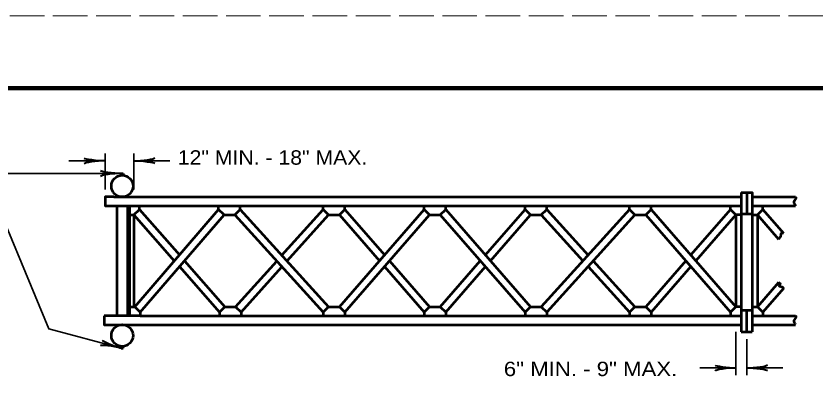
# Model space of a CAD drawing. Extents: x -1 to 679, y -1 to 440.
# Drawn here: x 137.9 to 248.7, y 388.4 to 439.5 of the extents above; entities that cross this region are included whole.
import ezdxf

# ---------------------------------------------------------------- set-up
doc = ezdxf.new("R2010")
doc.units = 0
doc.header["$LTSCALE"] = 0.8
doc.linetypes.add('LONG_DASHED', pattern=[7.5, 6, -1.5])
doc.layers.add('1', color=7, linetype='Continuous', lineweight=53)
doc.layers.add('61', color=7, linetype='Continuous', lineweight=35)

msp = doc.modelspace()

# ---------------------------------------------------------------- linework, layer by layer
at = {"layer": '1', "lineweight": 35}
for p, q in [((150.2249, 415.3901), (150.2249, 420.3901)), ((154.2376, 415.3901), (154.2376, 420.3901)), ((145.2249, 419.3901), (150.2249, 419.3901)), ((154.2376, 419.3901), (159.2376, 419.3901)), ((237.7249, 395.6401), (237.7249, 389.6401)), ((239.2249, 394.6401), (239.2249, 389.6401)), ((237.7249, 390.6401), (232.7249, 390.6401)), ((239.2249, 390.6401), (244.2249, 390.6401))]:
    msp.add_line(p, q, dxfattribs=at)
at = {"layer": '1'}
for p, q in [((152.4884, 417.6501), (152.7384, 417.6501)), ((152.4884, 417.3949), (152.4884, 417.6501)), ((152.7384, 417.6501), (152.7384, 417.3949)), ((238.4749, 415.0151), (238.4749, 395.6401)), ((239.2249, 415.0151), (239.2249, 412.0151)), ((151.4707, 414.3901), (238.4749, 414.3901)), ((239.9749, 414.3901), (245.9749, 414.3901)), ((151.8634, 413.1401), (151.8634, 397.8901)), ((153.3634, 413.1401), (153.3634, 397.8901)), ((153.6134, 413.1401), (153.6134, 397.8901)), ((154.2376, 411.8901), (154.9876, 412.6401)), ((154.3407, 399.1401), (165.9876, 412.6401)), ((154.9876, 412.6401), (154.9876, 413.1401)), ((154.9876, 413.1401), (194.4812, 413.1401)), ((154.9876, 412.6401), (160.5358, 406.3209)), ((165.9876, 412.6401), (165.9876, 413.1401)), ((166.7376, 411.8901), (165.9876, 412.6401)), ((168.2376, 411.8901), (168.9876, 412.6401)), ((168.9876, 412.6401), (168.9876, 413.1401)), ((168.9876, 412.6401), (181.2312, 399.1401)), ((174.7587, 406.2767), (180.4812, 412.6401)), ((180.4812, 412.6401), (180.4812, 413.1401)), ((181.2312, 411.8901), (180.4812, 412.6401)), ((182.7312, 399.1401), (194.4812, 412.6401)), ((182.7312, 411.8901), (183.4812, 412.6401)), ((183.4812, 412.6401), (183.4812, 413.1401)), ((183.4812, 412.6401), (188.9812, 406.3209)), ((194.4812, 412.6401), (194.4812, 413.1401)), ((195.2312, 411.8901), (194.4812, 412.6401)), ((196.7312, 411.8901), (197.4812, 412.6401)), ((197.4812, 412.6401), (197.4812, 413.1401)), ((197.4812, 412.6401), (209.2312, 399.1401)), ((202.9812, 406.3209), (208.4812, 412.6401)), ((208.4812, 412.6401), (208.4812, 413.1401)), ((209.2312, 411.8901), (208.4812, 412.6401)), ((210.7312, 411.8901), (211.4812, 412.6401)), ((222.9749, 412.6401), (210.7312, 399.1401)), ((211.4812, 412.6401), (211.4812, 413.1401)), ((211.4812, 412.6401), (217.2281, 406.3036)), ((222.9749, 412.6401), (222.9749, 413.1401)), ((223.7249, 411.8901), (222.9749, 412.6401)), ((225.2249, 411.8901), (225.9749, 412.6401)), ((225.9749, 412.6401), (225.9749, 413.1401)), ((225.9749, 412.6401), (237.7249, 399.1401)), ((236.9749, 412.6401), (231.4749, 406.3209)), ((236.9749, 412.6401), (236.9749, 413.1401)), ((237.7249, 411.8901), (236.9749, 412.6401)), ((239.9749, 413.1401), (245.9749, 413.1401)), ((240.7249, 411.8901), (241.4749, 412.6401)), ((241.4749, 412.6401), (241.4749, 413.1401)), ((241.4749, 412.6401), (244.3489, 409.3381)), ((153.6134, 411.8901), (154.2376, 411.8901)), ((154.2376, 411.8901), (159.8377, 405.5118)), ((154.2376, 411.8901), (154.2376, 399.1401)), ((155.0907, 398.3901), (166.7376, 411.8901)), ((168.2376, 411.8901), (180.4812, 398.3901)), ((175.4739, 405.4882), (181.2312, 411.8901)), ((182.7312, 411.8901), (188.2798, 405.5151)), ((183.4812, 398.3901), (195.2312, 411.8901)), ((196.7312, 411.8901), (208.4812, 398.3901)), ((203.6827, 405.5151), (209.2312, 411.8901)), ((210.7312, 411.8901), (216.513, 405.5151)), ((223.7249, 411.8901), (211.4812, 398.3901)), ((225.2249, 411.8901), (236.9749, 398.3901)), ((237.7249, 411.8901), (232.1762, 405.5151)), ((238.4749, 411.8901), (237.7249, 411.8901)), ((237.7249, 411.8901), (237.7249, 399.1401)), ((238.4749, 412.0151), (239.9749, 412.0151)), ((239.9749, 411.8901), (240.7249, 411.8901)), ((240.7249, 411.8901), (240.7249, 399.1401)), ((240.7249, 411.8901), (243.6476, 408.5322)), ((160.5424, 404.7092), (166.0907, 398.3901)), ((161.2405, 405.5183), (166.8407, 399.1401)), ((168.3407, 399.1401), (174.0467, 405.4849)), ((169.0907, 398.3901), (174.7619, 404.6963)), ((188.9812, 404.7092), (194.4812, 398.3901)), ((189.6827, 405.5151), (195.2312, 399.1401)), ((196.7312, 399.1401), (202.2799, 405.5151)), ((197.4812, 398.3901), (202.9812, 404.7092)), ((217.2281, 404.7266), (222.9749, 398.3901)), ((217.9432, 405.5151), (223.7249, 399.1401)), ((230.7736, 405.5151), (225.2249, 399.1401)), ((231.4749, 404.7092), (225.9749, 398.3901)), ((243.6474, 402.4977), (240.7249, 399.1401)), ((244.3487, 401.6919), (241.4749, 398.3901)), ((153.6134, 399.1401), (154.3407, 399.1401)), ((154.3407, 399.1401), (155.0907, 398.3901)), ((166.8407, 399.1401), (166.0907, 398.3901)), ((166.8407, 399.1401), (168.3407, 399.1401)), ((168.3407, 399.1401), (169.0907, 398.3901)), ((181.2312, 399.1401), (180.4812, 398.3901)), ((181.2312, 399.1401), (182.7312, 399.1401)), ((182.7312, 399.1401), (183.4812, 398.3901)), ((195.2312, 399.1401), (194.4812, 398.3901)), ((195.2312, 399.1401), (196.7312, 399.1401)), ((196.7312, 399.1401), (197.4812, 398.3901)), ((209.2312, 399.1401), (208.4812, 398.3901)), ((209.2312, 399.1401), (210.7312, 399.1401)), ((210.7312, 399.1401), (211.4812, 398.3901)), ((223.7249, 399.1401), (222.9749, 398.3901)), ((223.7249, 399.1401), (225.2249, 399.1401)), ((225.2249, 399.1401), (225.9749, 398.3901)), ((237.7249, 399.1401), (236.9749, 398.3901)), ((238.4749, 399.1401), (237.7249, 399.1401)), ((239.9749, 399.1401), (240.7249, 399.1401)), ((240.7249, 399.1401), (241.4749, 398.3901)), ((151.8634, 397.8901), (150.1134, 397.8901)), ((155.0907, 398.3901), (155.0907, 397.8901)), ((155.0907, 397.8901), (194.4812, 397.8901)), ((166.0907, 398.3901), (166.0907, 397.8901)), ((169.0907, 398.3901), (169.0907, 397.8901)), ((180.4812, 398.3901), (180.4812, 397.8901)), ((183.4812, 398.3901), (183.4812, 397.8901)), ((194.4812, 398.3901), (194.4812, 397.8901)), ((197.4812, 398.3901), (197.4812, 397.8901)), ((208.4812, 398.3901), (208.4812, 397.8901)), ((211.4812, 398.3901), (211.4812, 397.8901)), ((222.9749, 398.3901), (222.9749, 397.8901)), ((225.9749, 398.3901), (225.9749, 397.8901)), ((236.9749, 398.3901), (236.9749, 397.8901)), ((238.4749, 398.6401), (239.9749, 398.6401)), ((239.2249, 395.6401), (239.2249, 398.6401)), ((239.9749, 397.8901), (245.9749, 397.8901)), ((241.4749, 398.3901), (241.4749, 397.8901)), ((151.3508, 396.6401), (238.4749, 396.6401)), ((238.4749, 395.6401), (239.9749, 395.6401)), ((239.9749, 396.6401), (245.9749, 396.6401)), ((152.4884, 393.6301), (152.4884, 393.3801)), ((152.7384, 393.3801), (152.7384, 393.6301)), ((152.4884, 393.3801), (152.7384, 393.3801))]:
    msp.add_line(p, q, dxfattribs=at)
at = {"layer": '1', "lineweight": 35}
msp.add_lwpolyline([(152.4884, 417.6501), (133.4647, 417.6501), (142.4337, 396.0687), (152.4884, 393.3801)], dxfattribs=at)
at = {"layer": '1'}
for points in [[(238.4749, 415.0151), (239.9749, 415.0151), (239.9749, 395.6401)], [(151.4707, 414.3901), (150.2249, 414.3901), (150.2249, 413.1401), (154.9876, 413.1401)], [(194.4812, 413.1401), (197.4812, 413.1401), (236.9749, 413.1401), (238.4749, 413.1401)], [(166.7376, 411.8901), (167.4876, 411.8901), (168.2376, 411.8901)], [(181.2312, 411.8901), (181.9812, 411.8901), (182.7312, 411.8901)], [(195.2312, 411.8901), (195.9812, 411.8901), (196.7312, 411.8901)], [(209.2312, 411.8901), (209.9812, 411.8901), (210.7312, 411.8901)], [(223.7249, 411.8901), (224.4749, 411.8901), (225.2249, 411.8901)], [(150.1134, 397.8901), (150.1134, 396.6401), (151.3508, 396.6401)], [(155.0907, 397.8901), (153.3634, 397.8901), (151.8634, 397.8901)], [(194.4812, 397.8901), (197.4812, 397.8901), (236.9749, 397.8901), (238.4749, 397.8901)]]:
    msp.add_lwpolyline(points, dxfattribs=at)
for centre in [(152.6134, 415.8901), (152.6134, 395.1401)]:
    msp.add_circle(centre, 1.51, dxfattribs=at)
at = {"layer": '1', "lineweight": 40}
for centre, major_axis, ratio, start_param, end_param in [((149.1337, 419.1138), (1.7857, 0.1562), 0.122415, 0.89635335, 3.14159265), ((149.1337, 419.1138), (1.7857, 0.1562), 0.122415, 0.89635335, 3.14159265), ((149.1044, 419.6017), (1.7565, -0.1757), 0.07063, 3.14071475, 5.41810995), ((149.1044, 419.6017), (1.7565, -0.1757), 0.07063, 3.14071475, 5.41810995), ((155.3581, 419.1785), (-1.7565, 0.1757), 0.07063, 3.14071475, 5.41810995), ((155.3288, 419.6664), (-1.7857, -0.1562), 0.122415, 0.89635335, 3.14159265), ((151.3679, 417.8617), (1.7565, -0.1757), 0.07063, 3.14071475, 5.41810995), ((151.3972, 417.3738), (1.7857, 0.1562), 0.122415, 0.89635335, 3.14159265), ((151.3629, 393.395), (1.7654, -0.3104), 0.122415, 0.89635335, 3.14159265), ((151.4606, 393.874), (-1.6515, 0.6234), 0.07063, 6.28230741, 8.55970261), ((236.6337, 390.3638), (1.7857, 0.1562), 0.122415, 0.89635335, 3.14159265), ((236.6044, 390.8517), (1.7565, -0.1757), 0.07063, 3.14071475, 5.41810995), ((240.3454, 390.4285), (-1.7565, 0.1757), 0.07063, 3.14071475, 5.41810995), ((240.3454, 390.4285), (-1.7565, 0.1757), 0.07063, 3.14071475, 5.41810995), ((240.3161, 390.9164), (-1.7857, -0.1562), 0.122415, 0.89635335, 3.14159265), ((240.3161, 390.9164), (-1.7857, -0.1562), 0.122415, 0.89635335, 3.14159265)]:
    msp.add_ellipse(centre, major_axis=major_axis, ratio=ratio, start_param=start_param, end_param=end_param, dxfattribs=at)
at = {"layer": '1'}
for points in [[(245.9749, 414.3901), (246.0319, 414.1482), (245.8495, 413.8745), (245.764, 413.5666), (245.9179, 413.2986), (245.9749, 413.1401)], [(244.3489, 409.3381), (244.0224, 409.3032), (243.8977, 408.8874), (243.6476, 408.5322)], [(243.6474, 402.4977), (243.8561, 402.2764), (243.6898, 402.0686), (243.9808, 401.9438), (244.3487, 401.6919)], [(245.9727, 397.8997), (246.0297, 397.6578), (245.8473, 397.3841), (245.7617, 397.0762), (245.9157, 396.8082), (245.9727, 396.6497)]]:
    msp.add_spline(points, degree=3, dxfattribs=at)
at = {"layer": '61', "linetype": 'LONG_DASHED', "lineweight": 13}
msp.add_line((-0.9895, 439.5003), (679.0305, 439.5003), dxfattribs=at)
at = {"layer": '61', "lineweight": 158}
msp.add_lwpolyline([(668.0505, 429.5003), (29.0105, 429.5003), (29.0105, 9.4803)], dxfattribs=at)

# ---------------------------------------------------------------- texts
at = {"layer": '1'}
for s, width, p in [('12" MIN. - 18" MAX.', 1.1, (160.3208, 418.8532)), ('6" MIN. - 9" MAX.', 1.15, (205.539, 389.5057))]:
    msp.add_text(s, height=2, dxfattribs=dict(at, width=width)).set_placement(p)

doc.saveas('drawing.dxf')
